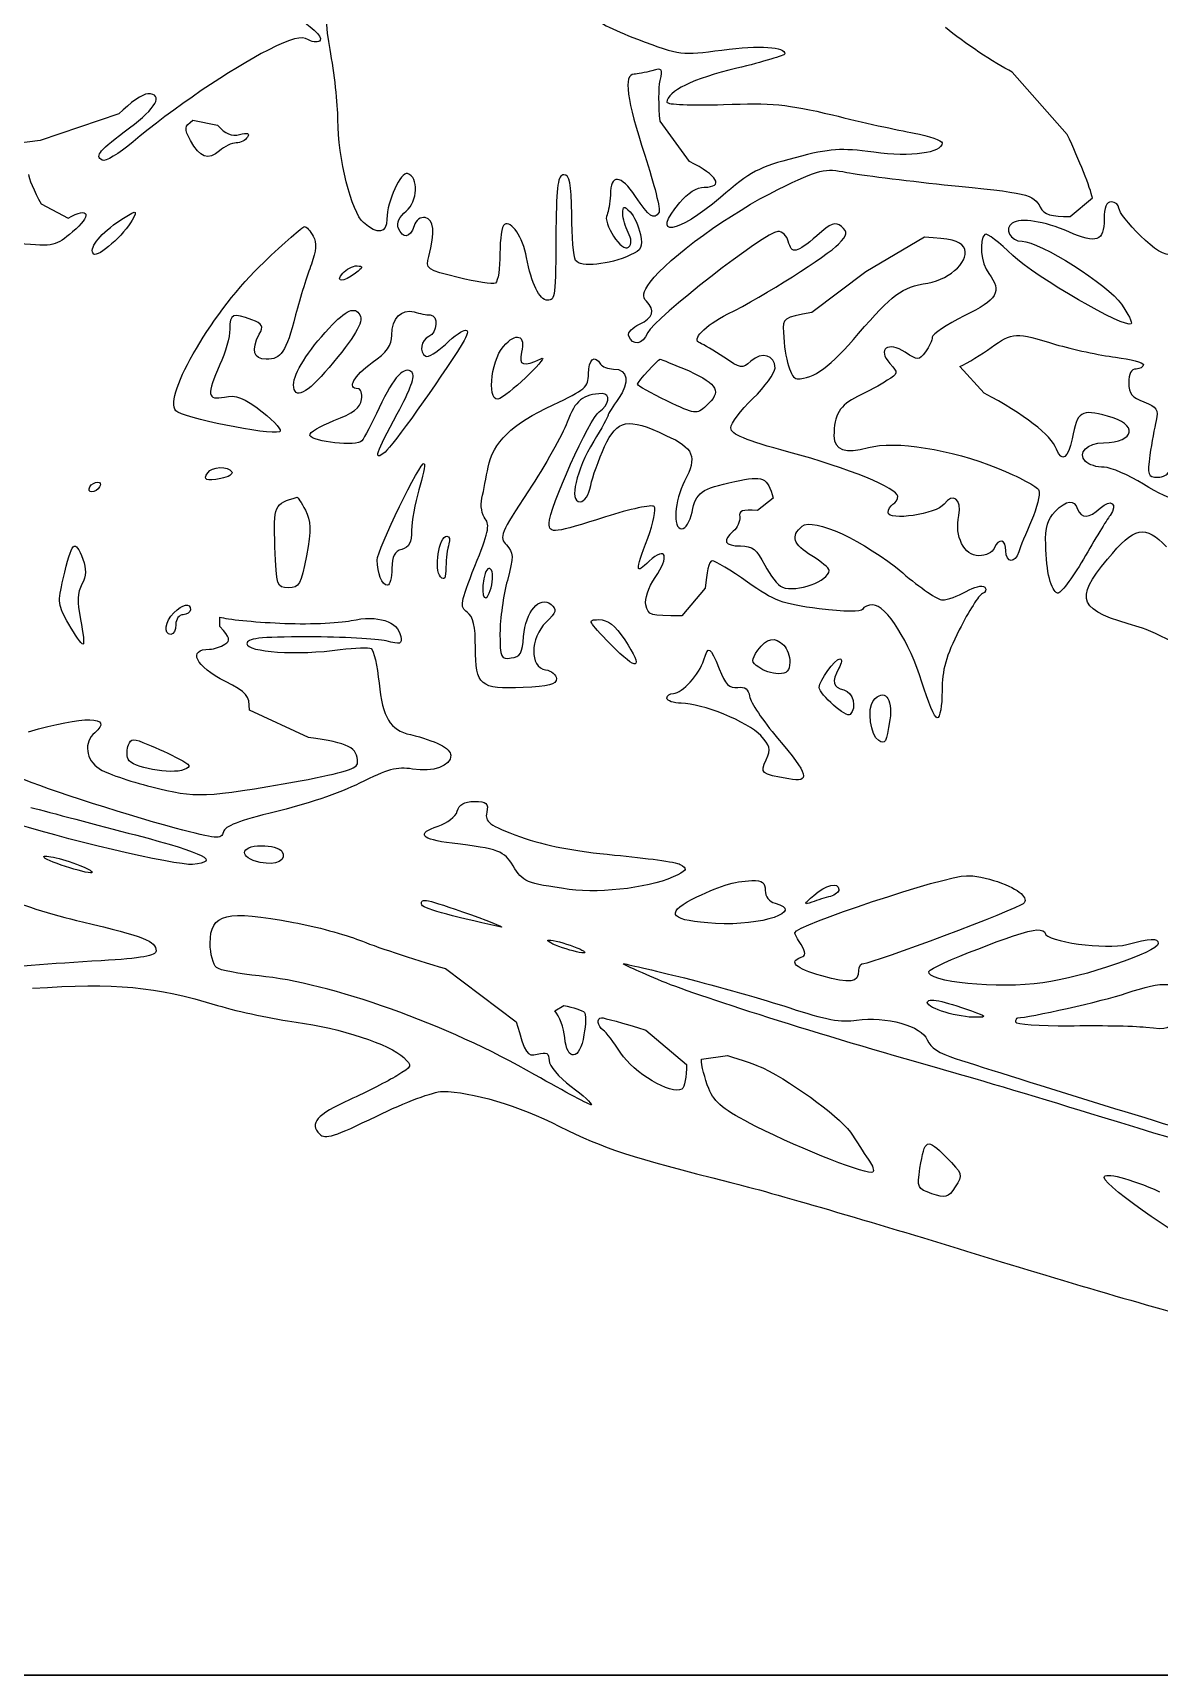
# Model space of a CAD drawing. Header units: centimetres. Extents: x 0 to 20, y 0 to 12.6.
# Drawn here: x 8.638 to 11.226, y 0.013 to 3.786 of the extents above; entities that cross this region are included whole.
import ezdxf

# ---------------------------------------------------------------- set-up
doc = ezdxf.new("R2010")
doc.units = ezdxf.units.CM
doc.layers.add('Part__Feature002', color=7, linetype='CONTINUOUS')
doc.layers.add('Sketch001', color=7, linetype='CONTINUOUS')

msp = doc.modelspace()

# ---------------------------------------------------------------- linework, layer by layer
at = {"layer": 'Part__Feature002', "color": 7}
for points in [[(0.75407, 0.013229), (19.293973, 0.013229)], [(0.75407, 0.013229), (0.75407, 0.013229), (19.293973, 0.013229)], [(19.293973, 0.013229), (0.75407, 0.013229)], [(19.293973, 0.013229), (0.75407, 0.013229)]]:
    msp.add_lwpolyline(points, dxfattribs=at)
at = {"layer": 'Sketch001', "color": 7}
for points in [[(11.015288, 3.551899), (10.888852, 3.695267)], [(8.835403, 3.599312), (8.654781, 3.538352)], [(9.005865, 3.584636), (9.06231, 3.573347)], [(10.147172, 3.48981), (10.079439, 3.582379)], [(11.022061, 3.363374), (11.072861, 3.406272)], [(8.657039, 3.392725), (8.719128, 3.359987)], [(10.686781, 3.315961), (10.552443, 3.236939)], [(10.552443, 3.236939), (10.428265, 3.14324)], [(10.824505, 2.958103), (10.768061, 3.019063)], [(10.339083, 2.71652), (10.302959, 2.688299)], [(10.183297, 2.509933), (10.12911, 2.446716)], [(9.067954, 2.42188), (9.067954, 2.44333)], [(9.271154, 2.166753), (9.135688, 2.22997)], [(9.586114, 1.636173), (9.748674, 1.514253)], [(9.837857, 1.539089), (9.858177, 1.551506)], [(10.046701, 1.495063), (10.140399, 1.41604)], [(10.174265, 1.428459), (10.234097, 1.43636)]]:
    msp.add_lwpolyline(points, dxfattribs=at)
for points in [[(9.320825, 3.747196), (9.303892, 3.843152), (9.307279, 3.979747), (9.328728, 4.019259)], [(9.084888, 3.90637), (9.191003, 3.862343), (9.309537, 3.786707), (9.298248, 3.768645)], [(9.92591, 3.821703), (9.92591, 3.81493), (9.971065, 3.792352), (10.02751, 3.770903)], [(9.271154, 3.769774), (9.254221, 3.778805), (9.233901, 3.77429), (9.178585, 3.746067)], [(10.888852, 3.695267), (10.847083, 3.716716), (10.777092, 3.763001), (10.735323, 3.797996)], [(9.178585, 3.746067), (9.097305, 3.705427), (8.953937, 3.608343), (8.868141, 3.534965)], [(9.298248, 3.768645), (9.294861, 3.763001), (9.283572, 3.763001), (9.271154, 3.769775)], [(9.338888, 3.585765), (9.338888, 3.62189), (9.330985, 3.694139), (9.320825, 3.747196)], [(10.02751, 3.770903), (10.126852, 3.73365), (10.12911, 3.73365), (10.221679, 3.746067)], [(10.221679, 3.746067), (10.309732, 3.757356), (10.366177, 3.75397), (10.366177, 3.737036)], [(10.366177, 3.737036), (10.366177, 3.73365), (10.316505, 3.718974), (10.255545, 3.704299)], [(10.060248, 3.698654), (10.045572, 3.694139), (10.026381, 3.690752), (10.019608, 3.690752)], [(10.079439, 3.676076), (10.086212, 3.70317), (10.085083, 3.705427), (10.060248, 3.698654)], [(10.255545, 3.704299), (10.155074, 3.680592), (10.095243, 3.651241), (10.095243, 3.626405)], [(10.019608, 3.690752), (9.994772, 3.690752), (10.002674, 3.630921), (10.044443, 3.504485)], [(10.079439, 3.582379), (10.076052, 3.617374), (10.076052, 3.659143), (10.079439, 3.676076)], [(8.902008, 3.645596), (8.890719, 3.645596), (8.861368, 3.625276), (8.835403, 3.599312)], [(8.860239, 3.567703), (8.921199, 3.61173), (8.939261, 3.645596), (8.902008, 3.645596)], [(10.095243, 3.626405), (10.095243, 3.620761), (10.151688, 3.618503), (10.225065, 3.620761)], [(10.225065, 3.620761), (10.335697, 3.625276), (10.370692, 3.621891), (10.475679, 3.597054)], [(9.000221, 3.538352), (8.985545, 3.566574), (8.985545, 3.569961), (9.005865, 3.584636)], [(9.39759, 3.349827), (9.370497, 3.373534), (9.338888, 3.497712), (9.338888, 3.585765)], [(10.475679, 3.597054), (10.542283, 3.580121), (10.62695, 3.562059), (10.663074, 3.555285)], [(8.797021, 3.493196), (8.780088, 3.503356), (8.790248, 3.515774), (8.860239, 3.567703)], [(9.06231, 3.573347), (9.080372, 3.553027), (9.095048, 3.547383), (9.11311, 3.551899)], [(9.131172, 3.546254), (9.126657, 3.538352), (9.115368, 3.532707), (9.105208, 3.532707)], [(9.11311, 3.551899), (9.131172, 3.556414), (9.136817, 3.555285), (9.131172, 3.546254)], [(10.663074, 3.555285), (10.69807, 3.548512), (10.727421, 3.538352), (10.727421, 3.532707)], [(11.072861, 3.406272), (11.068345, 3.42885), (11.042381, 3.494325), (11.015288, 3.551899)], [(8.654781, 3.538352), (8.484319, 3.518032), (8.492221, 3.518032), (8.492221, 3.542867)], [(8.868141, 3.534965), (8.835403, 3.507872), (8.803794, 3.488681), (8.797021, 3.493196)], [(9.066825, 3.514645), (9.040861, 3.492067), (9.02167, 3.498841), (9.000221, 3.538352)], [(9.105208, 3.532707), (9.095048, 3.532707), (9.078114, 3.524805), (9.066825, 3.514645)], [(10.570505, 3.511259), (10.493741, 3.521419), (10.472292, 3.52029), (10.389883, 3.498841)], [(10.727421, 3.532707), (10.727421, 3.509001), (10.656301, 3.49997), (10.570505, 3.511259)], [(10.044443, 3.504485), (10.065892, 3.437881), (10.080568, 3.379179), (10.077181, 3.373534)], [(10.181039, 3.431107), (10.227323, 3.431107), (10.211519, 3.458201), (10.147172, 3.48981)], [(10.389883, 3.498841), (10.306345, 3.477392), (10.287154, 3.467232), (10.218292, 3.407401)], [(10.350372, 3.425463), (10.448585, 3.474005), (10.456488, 3.475134), (10.508417, 3.464974)], [(8.627688, 3.460459), (8.627688, 3.452556), (8.641234, 3.422076), (8.657039, 3.392725)], [(9.49919, 3.462716), (9.483385, 3.467232), (9.451777, 3.399499), (9.451777, 3.35773)], [(9.495803, 3.375792), (9.522897, 3.39837), (9.525154, 3.453685), (9.49919, 3.462716)], [(9.858177, 3.45933), (9.84463, 3.45933), (9.841243, 3.437881), (9.840114, 3.335152)], [(9.876239, 3.36789), (9.875109, 3.441267), (9.871723, 3.45933), (9.858177, 3.45933)], [(10.022994, 3.409659), (9.989128, 3.460459), (9.965421, 3.462716), (9.965421, 3.413045)], [(10.508417, 3.464974), (10.538897, 3.45933), (10.639368, 3.446912), (10.731937, 3.436752)], [(10.731937, 3.436752), (10.926105, 3.417561), (10.937394, 3.415303), (10.953199, 3.384823)], [(9.965421, 3.413045), (9.964291, 3.394983), (9.960905, 3.374663), (9.957519, 3.36789)], [(10.077181, 3.373534), (10.065892, 3.354343), (10.053474, 3.363374), (10.022994, 3.409659)], [(10.218292, 3.407401), (10.117821, 3.321605), (10.055732, 3.313703), (10.124594, 3.396112)], [(10.056861, 3.213233), (10.097501, 3.268547), (10.244257, 3.374663), (10.350372, 3.425463)], [(10.124594, 3.396112), (10.142657, 3.417561), (10.164105, 3.431107), (10.181039, 3.431107)], [(11.116888, 3.397241), (11.10447, 3.397241), (11.099954, 3.384823), (11.099954, 3.35773)], [(11.133821, 3.382565), (11.133821, 3.390467), (11.125919, 3.397241), (11.116888, 3.397241)], [(8.719128, 3.359987), (8.76767, 3.38821), (8.774443, 3.365632), (8.729288, 3.328379)], [(8.830888, 3.349827), (8.876043, 3.380307), (8.880559, 3.380307), (8.865883, 3.355472)], [(9.451777, 3.35773), (9.451777, 3.324992), (9.430328, 3.320476), (9.39759, 3.349827)], [(9.477741, 3.33741), (9.473225, 3.348699), (9.479998, 3.363374), (9.495803, 3.375792)], [(9.53983, 3.361116), (9.528541, 3.363373), (9.518381, 3.355472), (9.513865, 3.341925)], [(9.547732, 3.271934), (9.562408, 3.328379), (9.56015, 3.356601), (9.53983, 3.361116)], [(9.88527, 3.262903), (9.880754, 3.270805), (9.876239, 3.318219), (9.876239, 3.36789)], [(9.957519, 3.36789), (9.94623, 3.349827), (9.992514, 3.278707), (10.00719, 3.293383)], [(9.993643, 3.370147), (9.993643, 3.38821), (9.9959, 3.389339), (10.010577, 3.374663)], [(10.006061, 3.32725), (9.999288, 3.339667), (9.993643, 3.359987), (9.993643, 3.370147)], [(10.010577, 3.374663), (10.019608, 3.364503), (10.029768, 3.341925), (10.034283, 3.322734)], [(11.018674, 3.328379), (10.961101, 3.353214), (10.909172, 3.361116), (10.888852, 3.348699)], [(10.953199, 3.384823), (10.96223, 3.36789), (10.978034, 3.363374), (11.022061, 3.363374)], [(11.099954, 3.35773), (11.099954, 3.30693), (11.083021, 3.300156), (11.018674, 3.328379)], [(11.183492, 3.319347), (11.156399, 3.346441), (11.133821, 3.374663), (11.133821, 3.382565)], [(8.729288, 3.328379), (8.690905, 3.295641), (8.687519, 3.294512), (8.60511, 3.301285)], [(8.77783, 3.277579), (8.765412, 3.288867), (8.789119, 3.320476), (8.830888, 3.349827)], [(8.865883, 3.355472), (8.84895, 3.322734), (8.786861, 3.268547), (8.77783, 3.277579)], [(9.168425, 3.258387), (9.215839, 3.303543), (9.257608, 3.339667), (9.262123, 3.340796)], [(9.262123, 3.340796), (9.266639, 3.340796), (9.27567, 3.330636), (9.282443, 3.318219)], [(9.513865, 3.341925), (9.504834, 3.313703), (9.487901, 3.311445), (9.477741, 3.33741)], [(9.721581, 3.345312), (9.715937, 3.341925), (9.711421, 3.312574), (9.711421, 3.278707)], [(9.772381, 3.269676), (9.764479, 3.315961), (9.737385, 3.355472), (9.721581, 3.345312)], [(9.840114, 3.335152), (9.838984, 3.175979), (9.838984, 3.171463), (9.820923, 3.171463)], [(10.00719, 3.293383), (10.015092, 3.301285), (10.013963, 3.311445), (10.00606, 3.32725)], [(10.034283, 3.322734), (10.039928, 3.293383), (10.03654, 3.28661), (10.011705, 3.275321)], [(10.350372, 3.329507), (10.323279, 3.329507), (10.065892, 3.129693), (10.051217, 3.096956)], [(10.374079, 3.30693), (10.370692, 3.319347), (10.360532, 3.329507), (10.350372, 3.329507)], [(10.495999, 3.340796), (10.482452, 3.352085), (10.472292, 3.348699), (10.439554, 3.319347)], [(10.489225, 3.300156), (10.510674, 3.322734), (10.511803, 3.32725), (10.495999, 3.340796)], [(10.825634, 3.322734), (10.812088, 3.309187), (10.816603, 3.25613), (10.834665, 3.232423)], [(10.889981, 3.274192), (10.859501, 3.304672), (10.83015, 3.326121), (10.825634, 3.322734)], [(10.888852, 3.348699), (10.868532, 3.336281), (10.884337, 3.30693), (10.91143, 3.30693)], [(11.312185, 3.335152), (11.276061, 3.260645), (11.24671, 3.257259), (11.183492, 3.319347)], [(9.282443, 3.318219), (9.290345, 3.302414), (9.289217, 3.285481), (9.277928, 3.253873)], [(10.235225, 3.139853), (10.317634, 3.180493), (10.46439, 3.274192), (10.489225, 3.300156)], [(10.439554, 3.319347), (10.392141, 3.278707), (10.381981, 3.27645), (10.374079, 3.30693)], [(10.777092, 3.293383), (10.768061, 3.308059), (10.745483, 3.313703), (10.686781, 3.315961)], [(10.694683, 3.210973), (10.74887, 3.220006), (10.794025, 3.26629), (10.777092, 3.293383)], [(10.91143, 3.30693), (10.950941, 3.30693), (11.110114, 3.206459), (11.139465, 3.162433)], [(8.966354, 2.917463), (8.937003, 2.952459), (9.054408, 3.151143), (9.168425, 3.258387)], [(9.277928, 3.253873), (9.268897, 3.230166), (9.251963, 3.178236), (9.241803, 3.137596)], [(9.350177, 3.233553), (9.358079, 3.242583), (9.372754, 3.250486), (9.382914, 3.250486)], [(9.382914, 3.250486), (9.39759, 3.249348), (9.39759, 3.247099), (9.379528, 3.233553)], [(9.615465, 3.223393), (9.543217, 3.241453), (9.53983, 3.243713), (9.547732, 3.271934)], [(9.711421, 3.278707), (9.711421, 3.24484), (9.706905, 3.21549), (9.701261, 3.210973)], [(9.820923, 3.171463), (9.801732, 3.171463), (9.78367, 3.209846), (9.772381, 3.269676)], [(10.011705, 3.275321), (9.962034, 3.252743), (9.896559, 3.24597), (9.88527, 3.262903)], [(11.162043, 3.117276), (11.149625, 3.104859), (10.94191, 3.22452), (10.889981, 3.274192)], [(9.379528, 3.233553), (9.350177, 3.212103), (9.332114, 3.212103), (9.350177, 3.233553)], [(9.701261, 3.210973), (9.694488, 3.207586), (9.656105, 3.213222), (9.615465, 3.223393)], [(10.04783, 3.169206), (10.03767, 3.179366), (10.039928, 3.189526), (10.056861, 3.213233)], [(10.53551, 3.094699), (10.613403, 3.18501), (10.633723, 3.200813), (10.694683, 3.210973)], [(10.834665, 3.232423), (10.866274, 3.191783), (10.854985, 3.172593), (10.778221, 3.135339)], [(10.032025, 3.116146), (10.063634, 3.130823), (10.069279, 3.147756), (10.04783, 3.169206)], [(9.141332, 3.126306), (9.097305, 3.14324), (9.090532, 3.140983), (9.090532, 3.104859)], [(9.241803, 3.137596), (9.219225, 3.050673), (9.209065, 3.035996), (9.17407, 3.035996)], [(9.318568, 3.107116), (9.359208, 3.150013), (9.37727, 3.157916), (9.389688, 3.137596)], [(9.389688, 3.137596), (9.398719, 3.121793), (9.37727, 3.085666), (9.318568, 3.016806)], [(9.463065, 3.091313), (9.463065, 3.129693), (9.484514, 3.152273), (9.513865, 3.14437)], [(9.513865, 3.14437), (9.526283, 3.140983), (9.543217, 3.137596), (9.551119, 3.137596)], [(9.551119, 3.137596), (9.57031, 3.137596), (9.568052, 3.095826), (9.547732, 3.087926)], [(10.170879, 3.07325), (10.150559, 3.080023), (10.181039, 3.11276), (10.235225, 3.139853)], [(10.428265, 3.14324), (10.36279, 3.131953), (10.360532, 3.129693), (10.36279, 3.098086)], [(10.778221, 3.135339), (10.737581, 3.115019), (10.704843, 3.09357), (10.704843, 3.086796)], [(11.139465, 3.162433), (11.15527, 3.139853), (11.16543, 3.119533), (11.162043, 3.117276)], [(9.090532, 3.104859), (9.090532, 3.086796), (9.080372, 3.050673), (9.067954, 3.023579)], [(9.17407, 3.035996), (9.144719, 3.035996), (9.139074, 3.056316), (9.158265, 3.09357)], [(9.158265, 3.09357), (9.168425, 3.111633), (9.166168, 3.117276), (9.141332, 3.126306)], [(9.237288, 2.977293), (9.237288, 3.003259), (9.270025, 3.055186), (9.318568, 3.107116)], [(9.586114, 3.069863), (9.63127, 3.11276), (9.65159, 3.11389), (9.624497, 3.071001)], [(9.719323, 3.065346), (9.748674, 3.099213), (9.771252, 3.091313), (9.761092, 3.0518)], [(10.00719, 3.090183), (10.004933, 3.096956), (10.016221, 3.109373), (10.032025, 3.116146)], [(10.051217, 3.096956), (10.038799, 3.068733), (10.016221, 3.065346), (10.00719, 3.090183)], [(10.36279, 3.098086), (10.366177, 3.034866), (10.379723, 2.99084), (10.394399, 2.99084)], [(10.394399, 2.99084), (10.432781, 2.99084), (10.470034, 3.017933), (10.53551, 3.094699)], [(10.84031, 3.06309), (10.888852, 3.098086), (10.897883, 3.098086), (10.988194, 3.069863)], [(9.41791, 3.028093), (9.451777, 3.0518), (9.463065, 3.067606), (9.463065, 3.091313)], [(9.624497, 3.070993), (9.569181, 2.982939), (9.464194, 2.836183), (9.447261, 2.822636)], [(9.547732, 3.087926), (9.52967, 3.081153), (9.525154, 3.0518), (9.540959, 3.04277)], [(9.540959, 3.04277), (9.546603, 3.039383), (9.565794, 3.0518), (9.586114, 3.069863)], [(9.711421, 2.945686), (9.680941, 2.92988), (9.688843, 3.030353), (9.719323, 3.065346)], [(10.226194, 3.040513), (10.203617, 3.055186), (10.178781, 3.069863), (10.170879, 3.07325)], [(10.642754, 3.0518), (10.603243, 3.077766), (10.577279, 3.059703), (10.607759, 3.025836)], [(10.704843, 3.086796), (10.704843, 3.080023), (10.69807, 3.064219), (10.689039, 3.05293)], [(10.768061, 3.019063), (10.786123, 3.026966), (10.818861, 3.047286), (10.84031, 3.06309)], [(10.988194, 3.069863), (11.027705, 3.058573), (11.089794, 3.045026), (11.125919, 3.040513)], [(9.067954, 3.023579), (9.036345, 2.953586), (9.038603, 2.94117), (9.078114, 2.949073)], [(9.385172, 2.968263), (9.359208, 2.968263), (9.375012, 2.997613), (9.41791, 3.028093)], [(9.50935, 3.005516), (9.492417, 3.02245), (9.467581, 2.996486), (9.433714, 2.924236)], [(9.805119, 3.037126), (9.831083, 3.049543), (9.740772, 2.96149), (9.711421, 2.945686)], [(9.761092, 3.0518), (9.75319, 3.02132), (9.765608, 3.017933), (9.805119, 3.037126)], [(9.914621, 3.00213), (9.914621, 3.035996), (9.929297, 3.047286), (9.942843, 3.024706)], [(9.942843, 3.024706), (9.94623, 3.019063), (9.959777, 3.013419), (9.972194, 3.013419)], [(10.02751, 2.978423), (10.02751, 2.984066), (10.074923, 3.035996), (10.079439, 3.035996)], [(10.079439, 3.035996), (10.081695, 3.035996), (10.111048, 3.023579), (10.146043, 3.008903)], [(10.288283, 3.03148), (10.267963, 3.013419), (10.264577, 3.014546), (10.226194, 3.040513)], [(10.343599, 3.015676), (10.343599, 3.045026), (10.313119, 3.054059), (10.288283, 3.03148)], [(10.607759, 3.025836), (10.62695, 3.004386), (10.62695, 3.003259), (10.600985, 2.987453)], [(10.689039, 3.05293), (10.674363, 3.03261), (10.672105, 3.03261), (10.642754, 3.051792)], [(11.125919, 3.040513), (11.160914, 3.035996), (11.190265, 3.028093), (11.190265, 3.023579)], [(11.190265, 3.023579), (11.190265, 3.017933), (11.182363, 3.013419), (11.173332, 3.013419)], [(9.318568, 3.016806), (9.267768, 2.955846), (9.237288, 2.94117), (9.237288, 2.977293)], [(9.475483, 2.91069), (9.505963, 2.967133), (9.517252, 2.997613), (9.50935, 3.005516)], [(9.833341, 2.93101), (9.907848, 2.966006), (9.914621, 2.97165), (9.914621, 3.00213)], [(9.972194, 3.013419), (10.006061, 3.013419), (10.010577, 2.98181), (9.983483, 2.945686)], [(10.146043, 3.008903), (10.212648, 2.978423), (10.221679, 2.96149), (10.185554, 2.928753)], [(10.292799, 2.945686), (10.321021, 2.972779), (10.343599, 3.004386), (10.343599, 3.015676)], [(10.600985, 2.987453), (10.587439, 2.977293), (10.55583, 2.96149), (10.533252, 2.9502)], [(11.173332, 3.013419), (11.162043, 3.013419), (11.156399, 3.00213), (11.156399, 2.98181)], [(11.156399, 2.98181), (11.156399, 2.956973), (11.164301, 2.947943), (11.191394, 2.937783)], [(9.078114, 2.949073), (9.104079, 2.954716), (9.122141, 2.947935), (9.165039, 2.915206)], [(9.329857, 2.894886), (9.373883, 2.911819), (9.390817, 2.924236), (9.393074, 2.943426)], [(9.393074, 2.943426), (9.395331, 2.956973), (9.391944, 2.968263), (9.385172, 2.968263)], [(9.94623, 2.956973), (9.902203, 2.955835), (9.884141, 2.94117), (9.866079, 2.891499)], [(9.939457, 2.915206), (9.963163, 2.92988), (9.96655, 2.956973), (9.94623, 2.956973)], [(9.983483, 2.945686), (9.971065, 2.927623), (9.959777, 2.90956), (9.959777, 2.907303)], [(10.095243, 2.94004), (10.05799, 2.958103), (10.02751, 2.975036), (10.02751, 2.978423)], [(10.241999, 2.877953), (10.241999, 2.888113), (10.264577, 2.918593), (10.292799, 2.945686)], [(10.533252, 2.9502), (10.492612, 2.93101), (10.479065, 2.908433), (10.479065, 2.85989)], [(10.990452, 2.82941), (10.978034, 2.862146), (10.915945, 2.90956), (10.824505, 2.958103)], [(9.20455, 2.86892), (9.180843, 2.861019), (8.979901, 2.901659), (8.966354, 2.917463)], [(9.165039, 2.915206), (9.195519, 2.891499), (9.212452, 2.871179), (9.20455, 2.86892)], [(9.433714, 2.924236), (9.416781, 2.88924), (9.399848, 2.855373), (9.394203, 2.8486)], [(9.447261, 2.822636), (9.419039, 2.79893), (9.425812, 2.820387), (9.475483, 2.91069)], [(9.684328, 2.78764), (9.694488, 2.844086), (9.738514, 2.886983), (9.833341, 2.93101)], [(9.82431, 2.658946), (9.82431, 2.691686), (9.918008, 2.902786), (9.939457, 2.915206)], [(9.959777, 2.907303), (9.959777, 2.903916), (9.945101, 2.876823), (9.927039, 2.847473)], [(10.185554, 2.928753), (10.162977, 2.908433), (10.160719, 2.908433), (10.095243, 2.94004)], [(11.107857, 2.905046), (11.046897, 2.921979), (11.037865, 2.916333), (11.026577, 2.853116)], [(11.098825, 2.844086), (11.172203, 2.845224), (11.178977, 2.886983), (11.107857, 2.905046)], [(11.191394, 2.937783), (11.221874, 2.926493), (11.225261, 2.91972), (11.219617, 2.894886)], [(9.274541, 2.861019), (9.272284, 2.867793), (9.298248, 2.882466), (9.329857, 2.894886)], [(9.866079, 2.891499), (9.85479, 2.862146), (9.815279, 2.791026), (9.776897, 2.733453)], [(9.951874, 2.835053), (9.981225, 2.898273), (10.003803, 2.902786), (10.092985, 2.861019)], [(10.375208, 2.822636), (10.274737, 2.84973), (10.241999, 2.863276), (10.241999, 2.877953)], [(11.219617, 2.894886), (11.215101, 2.87908), (11.209457, 2.844086), (11.204941, 2.815863)], [(9.394203, 2.8486), (9.382914, 2.835053), (9.280185, 2.845213), (9.274541, 2.861019)], [(9.927039, 2.847473), (9.886399, 2.780866), (9.869465, 2.708619), (9.89543, 2.708619)], [(9.920265, 2.745873), (9.923652, 2.765063), (9.938328, 2.805703), (9.951874, 2.835053)], [(10.092985, 2.861019), (10.157332, 2.831666), (10.165234, 2.812476), (10.135883, 2.756033)], [(10.479065, 2.85989), (10.478877, 2.827152), (10.505217, 2.818121), (10.558088, 2.832796)], [(10.558088, 2.832796), (10.619048, 2.84973), (10.747741, 2.82941), (10.854985, 2.785383)], [(11.026577, 2.853116), (11.017545, 2.80796), (11.00287, 2.7978), (10.990452, 2.82941)], [(11.057057, 2.801186), (11.037865, 2.820379), (11.061572, 2.844086), (11.098825, 2.844086)], [(9.429199, 2.57428), (9.429199, 2.597986), (9.52967, 2.804573), (9.537572, 2.796673)], [(9.537572, 2.796673), (9.539829, 2.793286), (9.534185, 2.766193), (9.525154, 2.735713)], [(10.625821, 2.721036), (10.625821, 2.739099), (10.512932, 2.785383), (10.375208, 2.822636)], [(11.099954, 2.78764), (11.083021, 2.78764), (11.064959, 2.793286), (11.057057, 2.801186)], [(11.204941, 2.815863), (11.199297, 2.769579), (11.200425, 2.765063), (11.223003, 2.765063)], [(9.070212, 2.761676), (9.035217, 2.754903), (9.028443, 2.75829), (9.039732, 2.775223)], [(9.039732, 2.775223), (9.048763, 2.789899), (9.087145, 2.791026), (9.095048, 2.777472)], [(9.095048, 2.77748), (9.098434, 2.771836), (9.087145, 2.765063), (9.070212, 2.761676)], [(9.669652, 2.71652), (9.674168, 2.734583), (9.679812, 2.766193), (9.684328, 2.78764)], [(10.135883, 2.756033), (10.112177, 2.710876), (10.107661, 2.64653), (10.12911, 2.64653)], [(10.152817, 2.684913), (10.161848, 2.730066), (10.173137, 2.73797), (10.25103, 2.754903)], [(10.25103, 2.754903), (10.316505, 2.769579), (10.326665, 2.765063), (10.339083, 2.71652)], [(10.854985, 2.785383), (10.903528, 2.766193), (10.946425, 2.743613), (10.949812, 2.734583)], [(11.190265, 2.749259), (11.156399, 2.769579), (11.115759, 2.78764), (11.099954, 2.78764)], [(11.223003, 2.765063), (11.235421, 2.765063), (11.24671, 2.770706), (11.24671, 2.776353)], [(8.773314, 2.731196), (8.766541, 2.731196), (8.765412, 2.73684), (8.768799, 2.742486)], [(8.768799, 2.742486), (8.772185, 2.749259), (8.781216, 2.753773), (8.786861, 2.753773)], [(8.791376, 2.742486), (8.78799, 2.73684), (8.778959, 2.731196), (8.773314, 2.731196)], [(8.786861, 2.753773), (8.793634, 2.753773), (8.794763, 2.749259), (8.791376, 2.742486)], [(9.19439, 2.60476), (9.191003, 2.700716), (9.192133, 2.704103), (9.24519, 2.718779)], [(9.24519, 2.718779), (9.24632, 2.719917), (9.25535, 2.70636), (9.264381, 2.689426)], [(9.525154, 2.735713), (9.516123, 2.705233), (9.508221, 2.663463), (9.508221, 2.643143)], [(9.677554, 2.669106), (9.669652, 2.678139), (9.666265, 2.699586), (9.669652, 2.71652)], [(9.776897, 2.733453), (9.71255, 2.63637), (9.709163, 2.627339), (9.726097, 2.609276)], [(9.89543, 2.708619), (9.90559, 2.708619), (9.91575, 2.723293), (9.920265, 2.745873)], [(10.614532, 2.702973), (10.621305, 2.70636), (10.625821, 2.714263), (10.625821, 2.721036)], [(10.765803, 2.67701), (10.773705, 2.714263), (10.752257, 2.731196), (10.731937, 2.702973)], [(10.949812, 2.734583), (10.953199, 2.725553), (10.945297, 2.693943), (10.932879, 2.66572)], [(11.090923, 2.693943), (11.115759, 2.71652), (11.132692, 2.704103), (11.113501, 2.67701)], [(11.260257, 2.715393), (11.255741, 2.713144), (11.224132, 2.72781), (11.190265, 2.749259)], [(9.264381, 2.689426), (9.276799, 2.663463), (9.277928, 2.6454), (9.266638, 2.58444)], [(10.065892, 2.69733), (10.060248, 2.702973), (10.010577, 2.691686), (9.954132, 2.673623)], [(10.051217, 2.62508), (10.064763, 2.660076), (10.070408, 2.692813), (10.065892, 2.69733)], [(10.12911, 2.64653), (10.138141, 2.64653), (10.148301, 2.662333), (10.152817, 2.684913)], [(10.302959, 2.688299), (10.267963, 2.690548), (10.260061, 2.688299), (10.262319, 2.673623)], [(10.731937, 2.702973), (10.715003, 2.680396), (10.603243, 2.663463), (10.603243, 2.683783)], [(10.603243, 2.683783), (10.603243, 2.690556), (10.608888, 2.699586), (10.614532, 2.702973)], [(10.965617, 2.610406), (10.964487, 2.649916), (10.970132, 2.669106), (10.987065, 2.68604)], [(10.987065, 2.68604), (11.014159, 2.713133), (11.031092, 2.714263), (11.038994, 2.691686)], [(11.038994, 2.691686), (11.047837, 2.669295), (11.065147, 2.670045), (11.090923, 2.693935)], [(9.508221, 2.643143), (9.508221, 2.61492), (9.502577, 2.603633), (9.485643, 2.599116)], [(9.653848, 2.560733), (9.684328, 2.63524), (9.688843, 2.65556), (9.677554, 2.669106)], [(9.954132, 2.673623), (9.836728, 2.63637), (9.82431, 2.634113), (9.82431, 2.658946)], [(10.247643, 2.640886), (10.221679, 2.619436), (10.227323, 2.607019), (10.264577, 2.607019)], [(10.262319, 2.673623), (10.263448, 2.663463), (10.256674, 2.648786), (10.247643, 2.640886)], [(10.428265, 2.58444), (10.385368, 2.610406), (10.378594, 2.629596), (10.405688, 2.652173)], [(10.405688, 2.652173), (10.431652, 2.673623), (10.547928, 2.619436), (10.63711, 2.54493)], [(10.812088, 2.58444), (10.778221, 2.58444), (10.755643, 2.628466), (10.765803, 2.67701)], [(10.932879, 2.66572), (10.920461, 2.63637), (10.906914, 2.603633), (10.903528, 2.593473)], [(11.113501, 2.67701), (11.105599, 2.66685), (11.078505, 2.621693), (11.052541, 2.576539)], [(11.107857, 2.576539), (11.169945, 2.652173), (11.193652, 2.65669), (11.243323, 2.60476)], [(8.707839, 2.531383), (8.728159, 2.618306), (8.733803, 2.62508), (8.752994, 2.576539)], [(9.22487, 2.511063), (9.198905, 2.511063), (9.197777, 2.513312), (9.19439, 2.60476)], [(9.574825, 2.535899), (9.559021, 2.551703), (9.571439, 2.629596), (9.589501, 2.629596)], [(9.594017, 2.611533), (9.59063, 2.601373), (9.587243, 2.577666), (9.587243, 2.558476)], [(9.589501, 2.629596), (9.595145, 2.629596), (9.597403, 2.621693), (9.594017, 2.611533)], [(9.726097, 2.609276), (9.74303, 2.591213), (9.74303, 2.583313), (9.728353, 2.527996)], [(10.054603, 2.572023), (10.021865, 2.541543), (10.021865, 2.54493), (10.051217, 2.62508)], [(10.06815, 2.53477), (10.102017, 2.583313), (10.092985, 2.608146), (10.054603, 2.572023)], [(10.264577, 2.607019), (10.29167, 2.607019), (10.30183, 2.599116), (10.319892, 2.562993)], [(10.874177, 2.59573), (10.874177, 2.621693), (10.857243, 2.62621), (10.847083, 2.601373)], [(10.99271, 2.498646), (10.978034, 2.50316), (10.966745, 2.546059), (10.965617, 2.610406)], [(8.752994, 2.576539), (8.760896, 2.55396), (8.760896, 2.538156), (8.750737, 2.518966)], [(9.266639, 2.58444), (9.254221, 2.517836), (9.250834, 2.511063), (9.22487, 2.511063)], [(9.452905, 2.516706), (9.440488, 2.516706), (9.429199, 2.54493), (9.429199, 2.57428)], [(9.485643, 2.599116), (9.46871, 2.5946), (9.463065, 2.583313), (9.463065, 2.55509)], [(10.199101, 2.573153), (10.192328, 2.573153), (10.185554, 2.54493), (10.183297, 2.509933)], [(10.280381, 2.52348), (10.241999, 2.550573), (10.205874, 2.573153), (10.199101, 2.573153)], [(10.467777, 2.550573), (10.467777, 2.556219), (10.449714, 2.570893), (10.428265, 2.58444)], [(10.847083, 2.601373), (10.843697, 2.592343), (10.827892, 2.58444), (10.812088, 2.58444)], [(10.903528, 2.593473), (10.895625, 2.566379), (10.874177, 2.567506), (10.874177, 2.595722)], [(11.052541, 2.576539), (11.025448, 2.531383), (10.999483, 2.496386), (10.99271, 2.498646)], [(11.180105, 2.420753), (11.040123, 2.459133), (11.028834, 2.48284), (11.107857, 2.576539)], [(8.720256, 2.427526), (8.695421, 2.470423), (8.694292, 2.478326), (8.707839, 2.531383)], [(9.463065, 2.55509), (9.463065, 2.53364), (9.45855, 2.516706), (9.452905, 2.516706)], [(9.587243, 2.558476), (9.587243, 2.532513), (9.583857, 2.526866), (9.574825, 2.535899)], [(9.635785, 2.454619), (9.618852, 2.467036), (9.619981, 2.476066), (9.653848, 2.560733)], [(9.674168, 2.531383), (9.666265, 2.487356), (9.679812, 2.470423), (9.691101, 2.511063)], [(9.689972, 2.55396), (9.684328, 2.559606), (9.677554, 2.549446), (9.674168, 2.531383)], [(9.691101, 2.511063), (9.695617, 2.529126), (9.695617, 2.548316), (9.689971, 2.55396)], [(9.728354, 2.527996), (9.719323, 2.49413), (9.711421, 2.438813), (9.711421, 2.406076)], [(10.046701, 2.471553), (10.043314, 2.485099), (10.052345, 2.511063), (10.06815, 2.53477)], [(10.319892, 2.562993), (10.33231, 2.539286), (10.350372, 2.516706), (10.360532, 2.512193)], [(10.360532, 2.512193), (10.39327, 2.499773), (10.467777, 2.526866), (10.467777, 2.550573)], [(10.63711, 2.54493), (10.676621, 2.511063), (10.71839, 2.48284), (10.72855, 2.48284)], [(8.750736, 2.518966), (8.739448, 2.499773), (8.739448, 2.479453), (8.74735, 2.437686)], [(9.765608, 2.399303), (9.770123, 2.455746), (9.802861, 2.49413), (9.828825, 2.47268)], [(10.445199, 2.46252), (10.359403, 2.47381), (10.341341, 2.480583), (10.280381, 2.52348)], [(10.72855, 2.48284), (10.739839, 2.48284), (10.763545, 2.491873), (10.782737, 2.502033)], [(10.81999, 2.497516), (10.812088, 2.49413), (10.788381, 2.456876), (10.766932, 2.413979)], [(10.782737, 2.502033), (10.800799, 2.51332), (10.81999, 2.517836), (10.825634, 2.512193)], [(10.825634, 2.512193), (10.83015, 2.506546), (10.827891, 2.499773), (10.81999, 2.497516)], [(8.955065, 2.403819), (8.938132, 2.403819), (8.941519, 2.434299), (8.961839, 2.45349)], [(8.961839, 2.45349), (8.982159, 2.47381), (9.000221, 2.477196), (9.000221, 2.460263)], [(9.000221, 2.460263), (9.000221, 2.454619), (8.992319, 2.448973), (8.983288, 2.448973)], [(9.654977, 2.373339), (9.654977, 2.42301), (9.650461, 2.444459), (9.635785, 2.454619)], [(9.828825, 2.47268), (9.842372, 2.461393), (9.841243, 2.454619), (9.817537, 2.43204)], [(10.12911, 2.446716), (10.054603, 2.446716), (10.053474, 2.446716), (10.046701, 2.471553)], [(10.544541, 2.461393), (10.542284, 2.454619), (10.503901, 2.455746), (10.445199, 2.46253)], [(10.568248, 2.471553), (10.558088, 2.471553), (10.546799, 2.467036), (10.544541, 2.461393)], [(10.681137, 2.294316), (10.654043, 2.384626), (10.598728, 2.471553), (10.568248, 2.471553)], [(8.752994, 2.38124), (8.749608, 2.38124), (8.734932, 2.40269), (8.720256, 2.427526)], [(8.74735, 2.437686), (8.754123, 2.406076), (8.756381, 2.38124), (8.752994, 2.38124)], [(8.966354, 2.426396), (8.966354, 2.413979), (8.961839, 2.403819), (8.955065, 2.403819)], [(8.983288, 2.448973), (8.974257, 2.448973), (8.966354, 2.438813), (8.966354, 2.426396)], [(9.067954, 2.44333), (9.083759, 2.438813), (9.145848, 2.43204), (9.205679, 2.429783)], [(9.079243, 2.38124), (9.09279, 2.389143), (9.091661, 2.395916), (9.067954, 2.42188)], [(9.205679, 2.429783), (9.26551, 2.426396), (9.340017, 2.429783), (9.369368, 2.435426)], [(9.369368, 2.435426), (9.431457, 2.448973), (9.476612, 2.434289), (9.483385, 2.399303)], [(9.817537, 2.43204), (9.780283, 2.394786), (9.779154, 2.328183), (9.816407, 2.322539)], [(9.965421, 2.38124), (9.913492, 2.434299), (9.911234, 2.437686), (9.938328, 2.437686)], [(9.938328, 2.437686), (9.959777, 2.437686), (9.975581, 2.425266), (9.998159, 2.3914)], [(11.417172, 2.295446), (11.308799, 2.36205), (11.218488, 2.409463), (11.180105, 2.420753)], [(9.044248, 2.369953), (9.054408, 2.369953), (9.070212, 2.375596), (9.079243, 2.38124)], [(9.271154, 2.398173), (9.156008, 2.398173), (9.130043, 2.394786), (9.130043, 2.38237)], [(9.130043, 2.38237), (9.130043, 2.363179), (9.246319, 2.355276), (9.344532, 2.368823)], [(9.449519, 2.389143), (9.429199, 2.393659), (9.349048, 2.398173), (9.271154, 2.398173)], [(9.483385, 2.399303), (9.486772, 2.38124), (9.483385, 2.380113), (9.449519, 2.389143)], [(9.711421, 2.406076), (9.711421, 2.349633), (9.713678, 2.346246), (9.737385, 2.349633)], [(9.737385, 2.349633), (9.757705, 2.351882), (9.76335, 2.36092), (9.765608, 2.399303)], [(9.998159, 2.3914), (10.043314, 2.32141), (10.028639, 2.316893), (9.965421, 2.38124)], [(10.17991, 2.345116), (10.19007, 2.378983), (10.194585, 2.376726), (10.214905, 2.324796)], [(10.304088, 2.367693), (10.324408, 2.395916), (10.343599, 2.399303), (10.363919, 2.378983)], [(10.363919, 2.378983), (10.371821, 2.37108), (10.377465, 2.354146), (10.377465, 2.339473)], [(10.766932, 2.413979), (10.736452, 2.354146), (10.727421, 2.322539), (10.727421, 2.273996)], [(9.080372, 2.295446), (9.01151, 2.33044), (8.992319, 2.369953), (9.044248, 2.369953)], [(9.344532, 2.368823), (9.378399, 2.373339), (9.410008, 2.374466), (9.415652, 2.371072)], [(9.415652, 2.37108), (9.421297, 2.367693), (9.429199, 2.33157), (9.433714, 2.292059)], [(9.764479, 2.281899), (9.665137, 2.277383), (9.654977, 2.286413), (9.654977, 2.373339)], [(10.109919, 2.268353), (10.130239, 2.268353), (10.16975, 2.312379), (10.17991, 2.345116)], [(10.306345, 2.328183), (10.288283, 2.3406), (10.288283, 2.343986), (10.304088, 2.367693)], [(10.377465, 2.339473), (10.377465, 2.32028), (10.370692, 2.313506), (10.351501, 2.313506)], [(10.445199, 2.281899), (10.445199, 2.297703), (10.481323, 2.347373), (10.492612, 2.347373)], [(10.492612, 2.347373), (10.498257, 2.347373), (10.497128, 2.338343), (10.490355, 2.325926)], [(9.841243, 2.302219), (9.841243, 2.288673), (9.823181, 2.284156), (9.764479, 2.281899)], [(9.816408, 2.322539), (9.829954, 2.32029), (9.841243, 2.31125), (9.841243, 2.302219)], [(10.214905, 2.324796), (10.229581, 2.288673), (10.238612, 2.27964), (10.257803, 2.281899)], [(10.351501, 2.313506), (10.336825, 2.313506), (10.316505, 2.32028), (10.306345, 2.328183)], [(10.490354, 2.325926), (10.473421, 2.294316), (10.475679, 2.283026), (10.501643, 2.276253)], [(9.135688, 2.22997), (9.135688, 2.263836), (9.130043, 2.27061), (9.080372, 2.295446)], [(9.433714, 2.292059), (9.441617, 2.213036), (9.45855, 2.183686), (9.505963, 2.173526)], [(10.095243, 2.257063), (10.095243, 2.263836), (10.102017, 2.268353), (10.109919, 2.268353)], [(10.257803, 2.281899), (10.274737, 2.284148), (10.282639, 2.278513), (10.284897, 2.261579)], [(10.516319, 2.21981), (10.508417, 2.210779), (10.445199, 2.266093), (10.445199, 2.281899)], [(10.501643, 2.276253), (10.523092, 2.27061), (10.532123, 2.235613), (10.516319, 2.21981)], [(10.569377, 2.251419), (10.594212, 2.281899), (10.614532, 2.258193), (10.607759, 2.207393)], [(10.716132, 2.211906), (10.710488, 2.211906), (10.694683, 2.24916), (10.681137, 2.294316)], [(10.727421, 2.273996), (10.727421, 2.24013), (10.722905, 2.211906), (10.716132, 2.211906)], [(10.127981, 2.245773), (10.109919, 2.245773), (10.095243, 2.251419), (10.095243, 2.257063)], [(10.310861, 2.171266), (10.28151, 2.202876), (10.175394, 2.245773), (10.127981, 2.245773)], [(10.284897, 2.261579), (10.287153, 2.248033), (10.315377, 2.205133), (10.349243, 2.165623)], [(10.581794, 2.159979), (10.563732, 2.171266), (10.554701, 2.233356), (10.569377, 2.251419)], [(8.627688, 2.180299), (8.754123, 2.217553), (8.826372, 2.216423), (8.780088, 2.17805)], [(10.607759, 2.207393), (10.598728, 2.154333), (10.597599, 2.150946), (10.581794, 2.159979)], [(8.780088, 2.17804), (8.754123, 2.156593), (8.759768, 2.114823), (8.790248, 2.095633)], [(8.857981, 2.149819), (8.863625, 2.165623), (8.86927, 2.165623), (8.902008, 2.150957)], [(8.902008, 2.150946), (8.922328, 2.143046), (8.955065, 2.12837), (8.973128, 2.11821)], [(9.384043, 2.109179), (9.384043, 2.144173), (9.364852, 2.154333), (9.271154, 2.166753)], [(9.505963, 2.173526), (9.562408, 2.159979), (9.598532, 2.141916), (9.598532, 2.126113)], [(10.323279, 2.115953), (10.334568, 2.140786), (10.33231, 2.14869), (10.310861, 2.171266)], [(10.349243, 2.165623), (10.421492, 2.080956), (10.426008, 2.062893), (10.375208, 2.071926)], [(8.856852, 2.11708), (8.853465, 2.126113), (8.853465, 2.140786), (8.857982, 2.149819)], [(8.985545, 2.093373), (8.956194, 2.080956), (8.864754, 2.09789), (8.856852, 2.11708)], [(8.973128, 2.11821), (9.00135, 2.103533), (9.002479, 2.100146), (8.985545, 2.093373)], [(9.598532, 2.126113), (9.598532, 2.101276), (9.557892, 2.0866), (9.510479, 2.094503)], [(10.375208, 2.071926), (10.309732, 2.083213), (10.308603, 2.084343), (10.323279, 2.115953)], [(8.965225, 1.959036), (8.841048, 1.991773), (8.628816, 2.061766), (8.60511, 2.07644)], [(8.790248, 2.095633), (8.804923, 2.085473), (8.85911, 2.06628), (8.911039, 2.053863)], [(9.251963, 2.067409), (9.354692, 2.0866), (9.384043, 2.095633), (9.384043, 2.109179)], [(9.510479, 2.094503), (9.474354, 2.100146), (9.452905, 2.094503), (9.388559, 2.061766)], [(8.911039, 2.053863), (9.013768, 2.027899), (9.030701, 2.027899), (9.251963, 2.067409)], [(9.388559, 2.061766), (9.345661, 2.040316), (9.258737, 2.010966), (9.195519, 1.996289)], [(8.633332, 2.006449), (8.677359, 1.99516), (8.784603, 1.965809), (8.873785, 1.943233)], [(9.613208, 1.997419), (9.617723, 2.013223), (9.629012, 2.019996), (9.652719, 2.019996)], [(9.652719, 2.019996), (9.680941, 2.019996), (9.685457, 2.016609), (9.680941, 1.99516)], [(9.004737, 1.875499), (8.968612, 1.872113), (8.693163, 1.936459), (8.578016, 1.975969)], [(9.195519, 1.996289), (9.110852, 1.975969), (9.079243, 1.963553), (9.075857, 1.950006)], [(9.601919, 1.92404), (9.528541, 1.933073), (9.518381, 1.946619), (9.569181, 1.963553)], [(9.569181, 1.963553), (9.59063, 1.970326), (9.609821, 1.985), (9.613208, 1.997419)], [(9.680941, 1.99516), (9.676425, 1.972583), (9.685457, 1.965809), (9.758834, 1.938716)], [(8.873785, 1.943233), (9.035217, 1.900333), (9.071341, 1.882273), (9.004737, 1.875499)], [(9.075857, 1.950006), (9.070212, 1.931943), (9.06231, 1.933073), (8.965225, 1.959036)], [(9.741901, 1.872113), (9.721581, 1.905979), (9.708034, 1.911623), (9.601919, 1.92404)], [(9.758834, 1.938716), (9.815279, 1.918396), (9.883012, 1.905979), (9.974452, 1.896946)], [(8.663812, 1.891303), (8.654781, 1.900333), (8.702194, 1.890165), (8.746221, 1.87324)], [(8.774443, 1.857436), (8.774443, 1.849533), (8.672843, 1.881143), (8.663812, 1.891303)], [(9.160523, 1.880013), (9.110852, 1.890173), (9.11311, 1.918396), (9.16278, 1.918396)], [(9.210194, 1.905979), (9.222612, 1.885659), (9.197777, 1.872113), (9.160523, 1.880013)], [(9.162781, 1.918396), (9.18423, 1.918396), (9.205679, 1.912753), (9.210194, 1.905979)], [(9.974452, 1.896946), (10.04783, 1.890173), (10.115563, 1.881143), (10.125723, 1.875499)], [(8.746221, 1.87324), (8.762025, 1.867596), (8.774443, 1.859693), (8.774443, 1.857436)], [(9.870594, 1.817926), (9.770123, 1.8326), (9.764479, 1.834859), (9.741901, 1.872113)], [(10.120079, 1.851793), (10.067021, 1.823569), (9.947359, 1.807766), (9.870594, 1.817926)], [(10.125723, 1.875499), (10.141528, 1.865339), (10.141528, 1.86308), (10.120079, 1.851793)], [(10.388754, 1.718583), (10.388754, 1.734386), (10.734194, 1.849533), (10.783865, 1.849533)], [(10.783865, 1.849533), (10.79967, 1.850671), (10.831279, 1.843889), (10.854985, 1.835986)], [(10.152817, 1.795346), (10.213777, 1.825826), (10.248772, 1.837116), (10.290541, 1.838246)], [(10.290541, 1.838246), (10.314248, 1.839384), (10.321021, 1.833729), (10.321021, 1.815666)], [(10.321021, 1.815666), (10.321021, 1.80212), (10.330052, 1.789703), (10.343599, 1.786316)], [(10.432781, 1.804379), (10.459874, 1.829213), (10.490354, 1.835986), (10.490354, 1.817926)], [(10.490354, 1.817926), (10.490354, 1.81228), (10.481323, 1.805506), (10.471163, 1.80212)], [(10.854985, 1.835986), (10.905785, 1.817926), (10.928363, 1.797606), (10.913688, 1.785186)], [(8.568985, 1.800993), (8.598336, 1.786316), (8.680745, 1.760353), (8.751865, 1.743419)], [(9.530799, 1.784059), (9.530799, 1.798733), (9.537572, 1.797606), (9.643688, 1.760353)], [(9.711421, 1.732129), (9.594017, 1.758093), (9.530799, 1.775026), (9.530799, 1.784059)], [(10.207003, 1.740033), (10.104274, 1.745676), (10.08847, 1.76148), (10.152817, 1.795346)], [(10.343599, 1.786316), (10.41359, 1.768253), (10.313119, 1.733259), (10.207003, 1.740033)], [(10.428265, 1.788573), (10.409074, 1.7818), (10.409074, 1.784059), (10.432781, 1.804379)], [(10.471163, 1.80212), (10.459874, 1.799871), (10.440683, 1.793089), (10.428265, 1.788573)], [(10.913688, 1.785186), (10.900141, 1.772769), (10.56599, 1.647463), (10.547928, 1.647463)], [(8.751865, 1.743419), (8.894105, 1.709553), (8.921199, 1.699393), (8.921199, 1.676813)], [(9.045377, 1.694876), (9.045377, 1.762609), (9.08263, 1.77164), (9.237288, 1.742289)], [(9.237288, 1.742289), (9.288088, 1.733259), (9.355821, 1.714066), (9.388559, 1.701649)], [(9.643688, 1.760353), (9.696745, 1.74116), (9.727225, 1.728743), (9.711421, 1.732129)], [(9.388559, 1.701649), (9.420168, 1.688103), (9.50935, 1.658753), (9.586114, 1.636173)], [(9.846888, 1.686973), (9.825439, 1.694876), (9.815279, 1.701649), (9.82431, 1.701649)], [(9.82431, 1.701649), (9.833341, 1.701649), (9.859305, 1.694876), (9.880754, 1.686973)], [(10.40343, 1.691489), (10.395528, 1.703906), (10.388754, 1.716326), (10.388754, 1.718583)], [(10.696941, 1.6294), (10.701457, 1.641819), (10.909172, 1.723099), (10.945297, 1.725356)], [(10.945297, 1.725356), (10.955457, 1.725356), (10.964488, 1.721969), (10.964488, 1.717453)], [(10.964488, 1.717453), (10.964488, 1.698263), (11.105599, 1.679073), (11.151883, 1.691489)], [(11.151883, 1.691489), (11.20607, 1.706166), (11.224132, 1.707293), (11.224132, 1.693738)], [(8.921199, 1.676813), (8.921199, 1.665526), (8.888461, 1.65988), (8.794763, 1.654236)], [(9.060052, 1.638433), (9.05215, 1.645206), (9.045377, 1.67004), (9.045377, 1.694876)], [(9.903332, 1.672299), (9.894301, 1.672299), (9.868337, 1.679073), (9.846888, 1.686973)], [(9.880754, 1.686973), (9.902203, 1.679073), (9.912363, 1.672299), (9.903332, 1.672299)], [(10.450843, 1.61924), (10.389883, 1.637491), (10.374079, 1.651791), (10.40343, 1.662139)], [(10.40343, 1.662139), (10.414719, 1.665526), (10.414719, 1.672299), (10.40343, 1.691489)], [(11.224132, 1.693746), (11.224132, 1.674556), (11.051412, 1.615853), (10.958843, 1.603436)], [(8.794763, 1.654236), (8.565599, 1.640689), (8.398523, 1.623756), (8.272088, 1.601179)], [(9.158265, 1.61924), (9.111981, 1.623756), (9.066825, 1.632786), (9.060052, 1.638433)], [(10.083954, 1.606823), (10.030897, 1.6294), (9.991385, 1.647463), (9.994772, 1.647463)], [(9.994772, 1.647463), (9.998159, 1.647463), (10.062505, 1.632786), (10.135883, 1.614726)], [(10.53551, 1.631659), (10.53551, 1.603436), (10.516319, 1.601179), (10.450843, 1.61924)], [(10.547928, 1.647463), (10.541154, 1.647463), (10.53551, 1.640689), (10.53551, 1.631659)], [(10.958843, 1.603436), (10.857243, 1.58876), (10.689039, 1.605685), (10.696941, 1.6294)], [(8.636719, 1.591019), (8.829759, 1.603436), (8.917812, 1.595533), (9.06231, 1.551506)], [(9.791572, 1.392333), (9.591759, 1.50748), (9.318568, 1.604566), (9.158265, 1.61924)], [(10.73871, 1.401366), (10.488097, 1.471356), (10.175394, 1.569569), (10.083954, 1.606823)], [(10.135883, 1.614726), (10.209261, 1.595533), (10.318763, 1.565053), (10.377465, 1.545863)], [(11.150754, 1.579729), (11.241065, 1.60908), (11.253483, 1.607953), (11.349439, 1.567313)], [(9.06231, 1.551506), (9.111981, 1.536833), (9.193261, 1.519899), (9.242932, 1.513126)], [(9.858177, 1.551506), (9.879625, 1.546993), (9.901074, 1.540219), (9.90559, 1.535703)], [(10.693554, 1.55828), (10.693554, 1.569569), (10.729679, 1.562796), (10.795154, 1.539089)], [(10.806443, 1.524413), (10.765803, 1.523275), (10.693554, 1.544733), (10.693554, 1.55828)], [(10.90127, 1.523286), (10.924977, 1.523286), (11.097697, 1.561666), (11.150754, 1.579729)], [(9.242932, 1.513126), (9.344532, 1.499579), (9.45855, 1.462326), (9.490159, 1.431846)], [(9.748674, 1.514253), (9.770123, 1.438619), (9.77351, 1.434103), (9.797217, 1.439746)], [(9.860434, 1.478129), (9.858177, 1.499579), (9.848017, 1.526673), (9.837857, 1.539089)], [(9.90559, 1.535703), (9.908977, 1.532316), (9.908977, 1.508609), (9.90446, 1.483773)], [(9.948488, 1.495063), (9.93607, 1.502966), (9.932683, 1.523286), (9.945101, 1.523286)], [(9.945101, 1.523286), (9.949617, 1.523286), (9.994772, 1.510866), (10.046701, 1.495063)], [(10.377465, 1.545863), (10.458745, 1.518769), (10.495999, 1.511996), (10.530994, 1.51764)], [(10.530994, 1.51764), (10.598728, 1.5278), (10.681137, 1.504093), (10.693554, 1.472486)], [(10.795154, 1.539089), (10.83015, 1.526673), (10.831279, 1.524413), (10.806443, 1.524413)], [(10.896754, 1.513126), (10.896754, 1.518769), (10.899011, 1.523286), (10.90127, 1.523286)], [(11.018674, 1.504093), (10.950941, 1.504093), (10.896754, 1.50748), (10.896754, 1.513126)], [(11.255741, 1.521026), (11.252354, 1.49732), (11.247839, 1.495063), (11.19591, 1.500706)], [(9.904461, 1.483773), (9.89543, 1.425073), (9.86495, 1.421686), (9.860434, 1.478129)], [(9.989128, 1.442006), (9.973323, 1.46684), (9.955261, 1.490546), (9.948488, 1.495063)], [(10.693554, 1.472486), (10.700328, 1.454423), (10.721777, 1.440876), (10.757901, 1.429586)], [(11.19591, 1.500706), (11.16543, 1.504093), (11.085279, 1.505223), (11.018674, 1.504093)], [(9.797217, 1.439746), (9.818665, 1.445393), (9.82431, 1.441995), (9.82431, 1.425073)], [(10.12911, 1.359596), (10.105403, 1.34492), (10.018479, 1.396849), (9.989128, 1.442006)], [(10.234097, 1.43636), (10.265705, 1.427329), (10.302959, 1.413783), (10.315377, 1.408139)], [(9.490159, 1.431846), (9.510479, 1.412653), (9.510479, 1.411526), (9.474354, 1.390076)], [(9.82431, 1.425073), (9.82431, 1.412653), (9.845759, 1.387819), (9.87511, 1.36524)], [(10.140399, 1.41604), (10.140399, 1.388946), (10.135883, 1.362983), (10.12911, 1.359596)], [(10.191199, 1.360726), (10.182168, 1.383303), (10.174265, 1.413783), (10.174265, 1.428459)], [(10.315377, 1.408139), (10.392141, 1.369756), (10.501643, 1.288476), (10.521963, 1.25348)], [(11.09431, 1.295249), (10.964488, 1.33476), (10.804185, 1.383303), (10.73871, 1.401366)], [(10.757901, 1.429586), (10.896754, 1.384433), (11.325732, 1.252353), (11.36863, 1.241063)], [(9.474354, 1.390076), (9.454034, 1.377659), (9.405492, 1.352823), (9.365981, 1.33476)], [(9.921394, 1.323473), (9.920264, 1.321224), (9.861563, 1.352823), (9.791572, 1.392333)], [(9.87511, 1.36524), (9.903332, 1.34492), (9.923652, 1.325729), (9.921394, 1.323473)], [(10.299572, 1.2738), (10.223937, 1.312183), (10.205874, 1.326859), (10.191199, 1.360726)], [(9.365981, 1.33476), (9.290345, 1.300893), (9.272283, 1.280573), (9.297119, 1.255739)], [(9.42807, 1.297506), (9.493545, 1.329116), (9.559021, 1.353953), (9.579341, 1.353953)], [(9.579341, 1.353953), (9.644817, 1.353953), (9.755448, 1.321213), (9.848017, 1.2738)], [(9.297119, 1.255739), (9.309537, 1.24332), (9.330985, 1.250093), (9.42807, 1.297506)], [(11.416043, 1.218486), (11.416043, 1.200423), (11.337021, 1.219624), (11.09431, 1.295249)], [(9.848017, 1.2738), (9.951874, 1.221873), (10.011705, 1.20268), (10.241999, 1.145106)], [(10.568248, 1.168813), (10.559217, 1.159783), (10.407945, 1.219613), (10.299572, 1.2738)], [(10.521963, 1.25348), (10.53551, 1.230903), (10.553572, 1.203809), (10.560345, 1.193649)], [(10.676621, 1.177846), (10.68791, 1.245579), (10.692425, 1.247836), (10.736452, 1.203809)], [(10.560345, 1.193649), (10.568248, 1.183489), (10.571634, 1.1722), (10.568248, 1.168813)], [(10.703714, 1.119143), (10.670977, 1.130433), (10.669848, 1.132689), (10.676621, 1.177846)], [(10.736452, 1.203809), (10.774834, 1.164299), (10.775963, 1.163169), (10.757901, 1.134946)], [(11.099954, 1.156396), (11.099954, 1.169943), (11.158657, 1.154147), (11.227519, 1.123659)], [(10.241999, 1.145106), (10.33231, 1.122529), (10.57615, 1.051409), (10.783865, 0.987063)], [(10.757901, 1.134946), (10.740968, 1.108983), (10.735323, 1.107853), (10.703714, 1.119143)], [(11.33815, 0.992706), (11.30767, 0.992706), (11.099954, 1.136076), (11.099954, 1.156396)], [(10.783865, 0.987063), (10.991581, 0.922716), (11.245581, 0.848209), (11.34831, 0.823373)]]:
    msp.add_open_spline(points, degree=3, dxfattribs=at)

doc.saveas('drawing.dxf')
